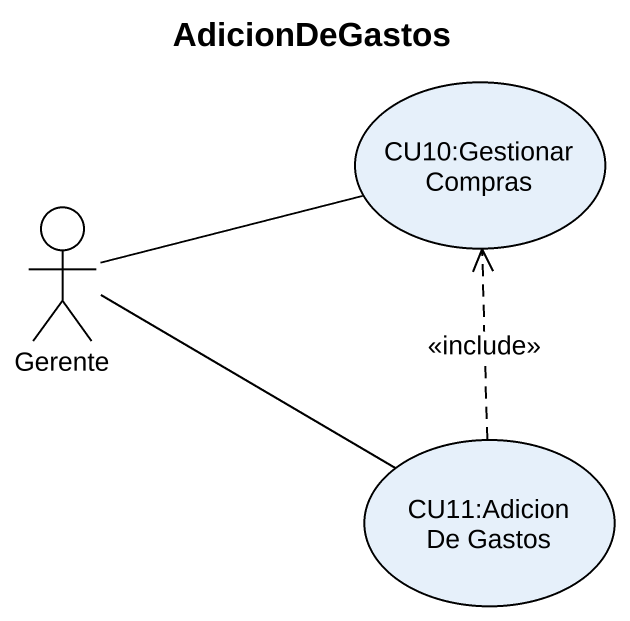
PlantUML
@startuml
title AdicionDeGastos
usecase "CU10:Gestionar Compras" as CU10_Gestionar_Compras
actor Gerente
usecase "CU11:Adicion De Gastos" as CU11_Adicion_De_Gastos
Gerente -right- CU10_Gestionar_Compras
Gerente -right- CU11_Adicion_De_Gastos
CU11_Adicion_De_Gastos .up.> CU10_Gestionar_Compras : <<include>>
@enduml
